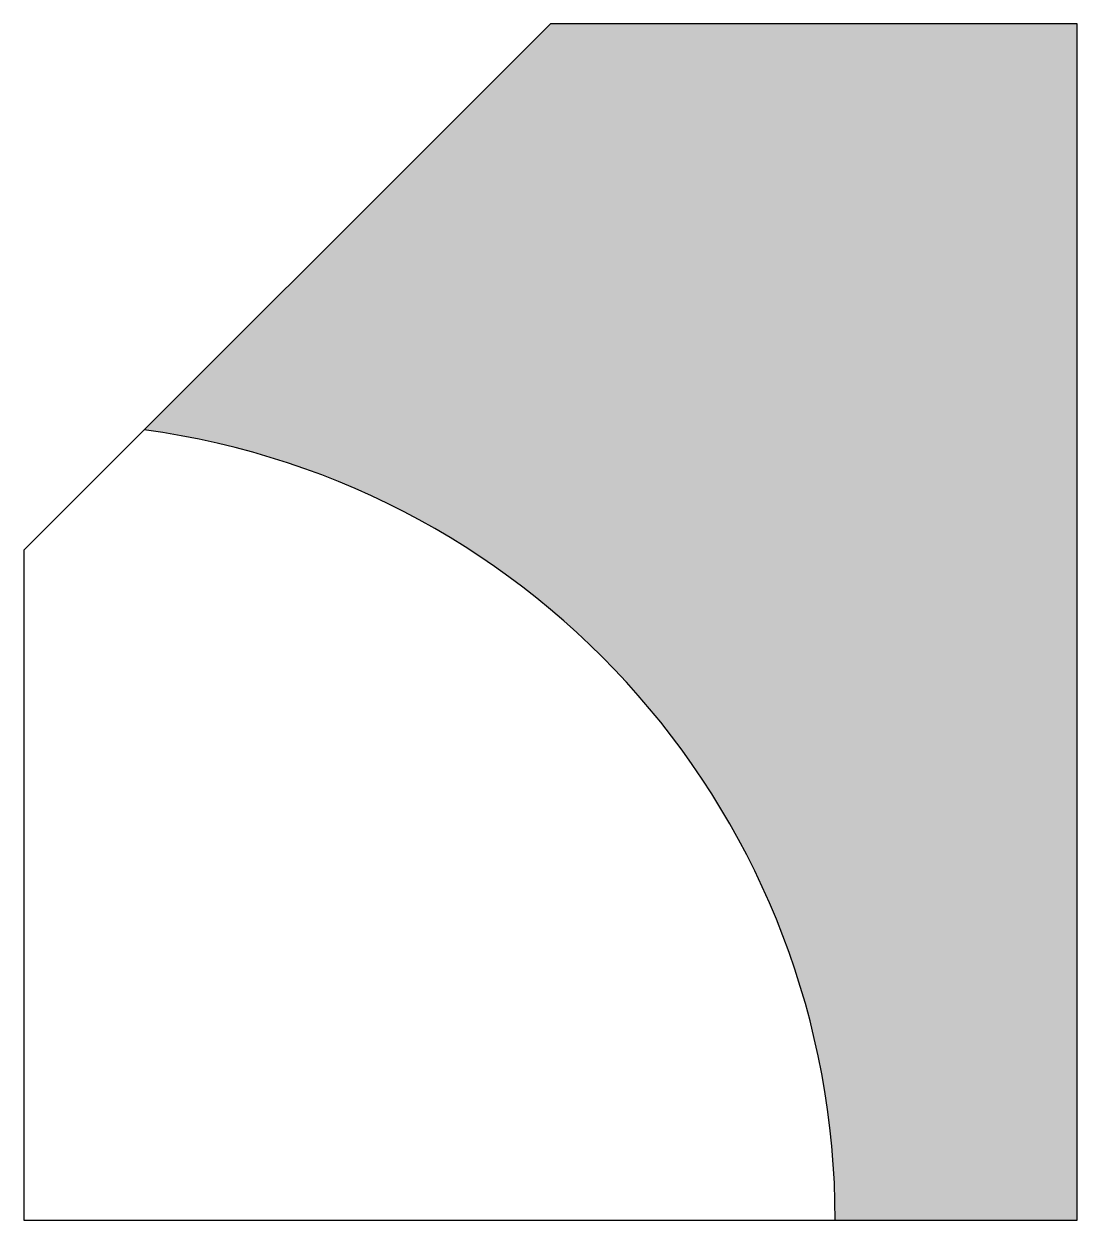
# Model space of a CAD drawing. Header units: metres. Extents: x -0.22 to 0, y -0.25 to 0.
import ezdxf

# ---------------------------------------------------------------- set-up
doc = ezdxf.new("R2010")
doc.units = ezdxf.units.M
doc.header["$LTSCALE"] = 0.2
doc.header["$MEASUREMENT"] = 0
doc.layers.get('0').update_dxf_attribs({"linetype": 'CONTINUOUS'})

msp = doc.modelspace()

# ---------------------------------------------------------------- hatches: boundary and pattern name
h = msp.add_hatch(color=253)
h.dxf.hatch_style = 1
h.paths.add_polyline_path([(1.387778780781446e-17, 0), (-0.1099999999999994, 0), (-0.1948525141552914, -0.08485251415529191, -0.3753925737424673), (-0.05052344173298018, -0.25), (-1.419697692739419e-14, -0.25)])

# ---------------------------------------------------------------- linework, layer by layer
at = {"color": 0, "linetype": 'ByBlock', "lineweight": -2, "flags": 128}
msp.add_lwpolyline([(-0.2200000000000131, -0.25), (-1.42e-14, -0.25), (0, 0), (-0.1099999999999994, 0), (-0.2200000000000131, -0.1100000000000136)], close=True, dxfattribs=at)
at = {"color": 0, "linetype": 'ByBlock', "lineweight": -2}
msp.add_arc((-0.2171723795379665, -0.2500000000000042), 0.1666489378049863, 0, 82.30304962147031, dxfattribs=at)

doc.saveas('drawing.dxf')
